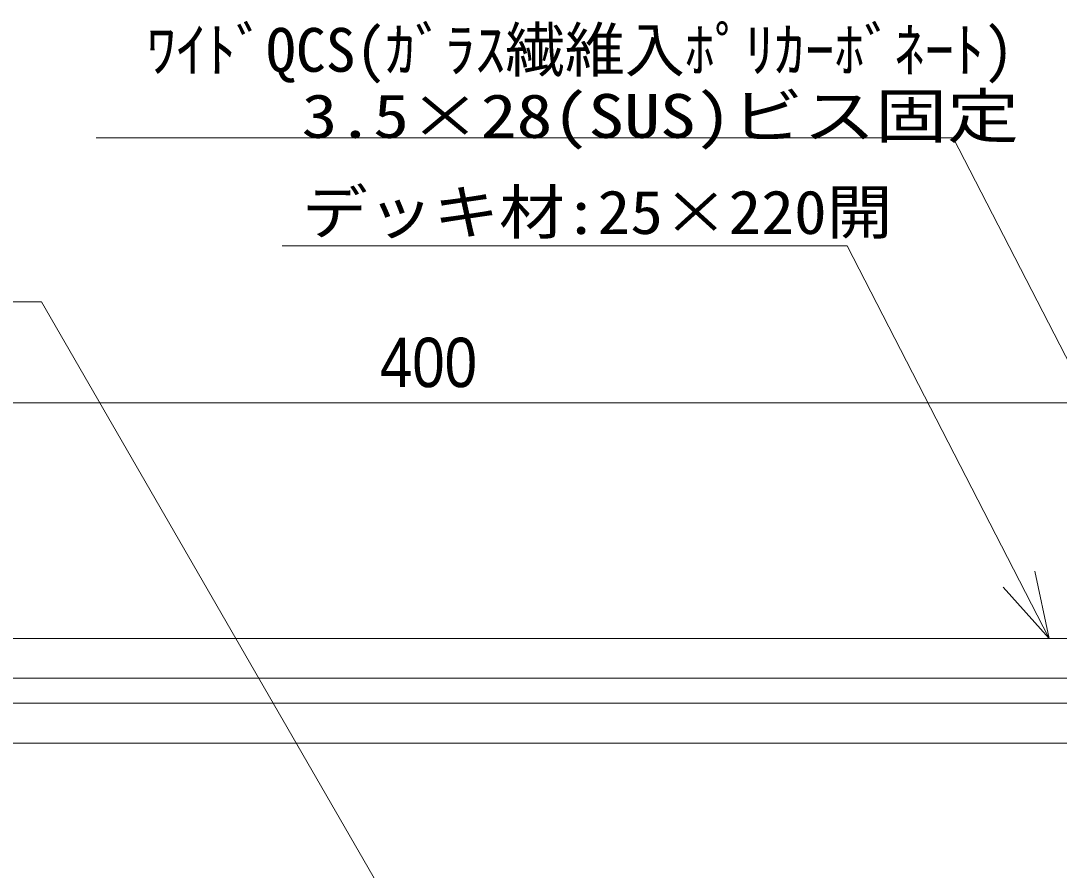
# Model space of a CAD drawing. Units: millimetres, scale not verified. Extents: x -4131 to 4169, y -981 to 998.
# Drawn here: x 1287.2 to 1535.2, y -406.5 to -203.6 of the extents above; entities that cross this region are included whole.
import ezdxf
from ezdxf.enums import TextEntityAlignment as Align

# ---------------------------------------------------------------- set-up
doc = ezdxf.new("R2010")
doc.units = ezdxf.units.MM
doc.header["$LTSCALE"] = 10
for name, color, linetype, lineweight in [('0-1_デッキ', 7, 'Continuous', 9), ('0-2_文字', 4, 'Continuous', 9), ('0-3_寸法', 7, 'Continuous', 9)]:
    doc.layers.add(name, color=color, linetype=linetype, lineweight=lineweight)
doc.styles.add('ＭＳ ゴシック', font='')
doc.styles.add('ＭＳ Ｐゴシック', font='')
doc.styles.get('ＭＳ ゴシック').set_extended_font_data('MS Gothic')
doc.styles.get('ＭＳ Ｐゴシック').set_extended_font_data('MS PGothic')

msp = doc.modelspace()

# ---------------------------------------------------------------- linework, layer by layer
at = {"layer": '0-1_デッキ', "color": 4}
for p, q in [((1069.81, -360.64), (1582.31, -360.64)), ((1069.81, -366.64), (1582.31, -366.64))]:
    msp.add_line(p, q, dxfattribs=at)
at = {"layer": '0-1_デッキ'}
msp.add_line((1069.81, -376.14), (1582.31, -376.14), dxfattribs=at)
msp.add_lwpolyline([(1069.81, -351.14), (1582.31, -351.14), (1582.31, -376.14)], dxfattribs=at)
at = {"layer": '0-2_文字'}
for p, q in [((1509.85, -231.53), (1305.23, -231.53)), ((1509.85, -231.53), (1574.09, -356.51)), ((1349.61, -257.4), (1484.56, -257.4)), ((1484.56, -257.4), (1532.75, -351.14)), ((1292.13, -270.72), (1123.1, -270.72)), ((1292.13, -270.72), (1383.78, -429.46))]:
    msp.add_line(p, q, dxfattribs=at)
msp.add_lwpolyline([(1529.33, -335.06), (1532.75, -351.14), (1521.75, -338.92)], dxfattribs=at)
at = {"layer": '0-3_寸法'}
msp.add_line((1187.32, -294.9), (1582.31, -294.9), dxfattribs=at)

# ---------------------------------------------------------------- texts
at = {"layer": '0-2_文字', "style": 'ＭＳ ゴシック'}
msp.add_text('ﾜｲﾄﾞQCS(ｶﾞﾗｽ繊維入ﾎﾟﾘｶｰﾎﾞﾈｰﾄ)', height=10.48, dxfattribs=at).set_placement((1317.18, -218.93), align=Align.BOTTOM_LEFT)
for s, height, width, p in [('3.5×28(SUS)ビス固定', 10.48, 1.2, (1354.28, -234.72)), ('デッキ材:25×220開', 10.45, 1.1, (1354.39, -257.67))]:
    msp.add_text(s, height=height, dxfattribs=dict(at, width=width)).set_placement(p, align=Align.BOTTOM_LEFT)
at = {"layer": '0-3_寸法', "style": 'ＭＳ Ｐゴシック', "width": 0.9}
msp.add_text('400', height=11.8, dxfattribs=at).set_placement((1372.97, -294.66), align=Align.BOTTOM_LEFT)

doc.saveas('drawing.dxf')
